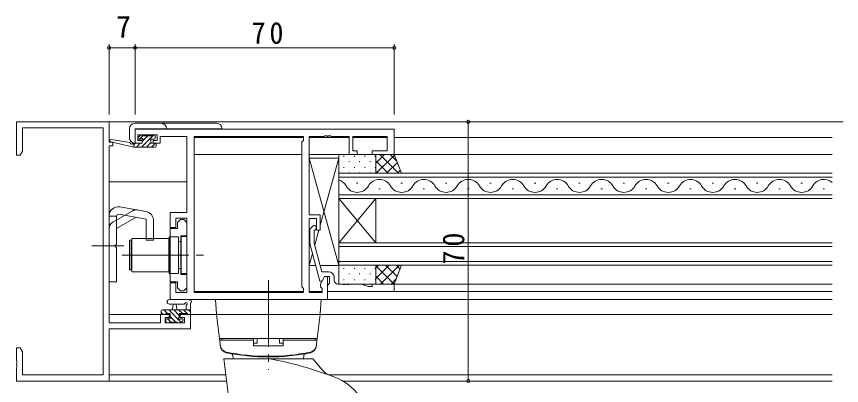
# Model space of a CAD drawing. Units: millimetres, scale not verified. Extents: x -594 to 199, y -420 to 144.
# Drawn here: x -358.4 to -135.7, y -289.2 to -189.6 of the extents above; entities that cross this region are included whole.
import ezdxf
from ezdxf.enums import TextEntityAlignment as Align

# ---------------------------------------------------------------- set-up
doc = ezdxf.new("R2010")
doc.units = ezdxf.units.MM
doc.header["$LTSCALE"] = 2
doc.linetypes.add('CHAIN2', pattern=[12, 9, -1, 1, -1])
doc.linetypes.add('DASHED3', pattern=[4, 3, -1])
for name, color, linetype, lineweight in [('0-3_YKK_11', 7, 'Continuous', 9), ('0-4_YKK_12', 2, 'Continuous', 9), ('0-5_YKK_13', 4, 'Continuous', 9), ('0-7_YKK_D', 6, 'Continuous', 9)]:
    doc.layers.add(name, color=color, linetype=linetype, lineweight=lineweight)
doc.styles.add('ＭＳ ゴシック', font='')
doc.styles.get('ＭＳ ゴシック').set_extended_font_data('MS Gothic')

msp = doc.modelspace()

# ---------------------------------------------------------------- linework, layer by layer
at = {"layer": '0-3_YKK_11'}
for p, q in [((-358.42, -218.016), (-333.42, -218.016)), ((-358.42, -227.016), (-358.42, -218.016)), ((-333.42, -218.016), (-333.42, -223.516)), ((-356.79, -219.646), (-356.79, -225.924)), ((-335.05, -219.646), (-356.79, -219.646)), ((-335.05, -286.386), (-335.05, -219.646)), ((-326.42, -223.816), (-326.42, -220.016)), ((-326.42, -220.016), (-256.42, -220.016)), ((-256.42, -220.016), (-256.42, -226.816)), ((-325.62, -221.516), (-325.62, -223.016)), ((-320.42, -221.516), (-325.62, -221.516)), ((-320.42, -223.016), (-320.42, -221.516)), ((-319.62, -221.946), (-319.62, -222.746)), ((-312.42, -221.946), (-319.62, -221.946)), ((-319.62, -222.746), (-319.62, -223.816)), ((-312.42, -242.516), (-312.42, -221.946)), ((-310.49, -221.946), (-280.92, -221.946)), ((-310.49, -264.086), (-310.49, -221.946)), ((-310.49, -264.086), (-310.49, -221.946)), ((-280.92, -221.946), (-280.92, -223.016)), ((-279.42, -221.946), (-279.42, -243.116)), ((-275.379, -221.946), (-279.42, -221.946)), ((-275.195, -221.826), (-275.379, -221.946)), ((-274.645, -221.826), (-275.195, -221.826)), ((-274.462, -221.946), (-274.645, -221.826)), ((-274.379, -221.946), (-274.462, -221.946)), ((-274.195, -221.826), (-274.379, -221.946)), ((-273.645, -221.826), (-274.195, -221.826)), ((-273.462, -221.946), (-273.645, -221.826)), ((-268.62, -221.946), (-273.462, -221.946)), ((-268.62, -226.816), (-268.62, -221.946)), ((-267.62, -221.946), (-267.62, -225.816)), ((-258.35, -221.946), (-267.62, -221.946)), ((-258.35, -225.816), (-258.35, -221.946)), ((-333.42, -223.516), (-332.42, -223.516)), ((-333.42, -224.516), (-333.42, -272.286)), ((-332.42, -224.516), (-333.42, -224.516)), ((-332.42, -223.516), (-332.42, -224.516)), ((-324.52, -223.816), (-326.42, -223.816)), ((-325.62, -223.016), (-324.52, -223.016)), ((-324.52, -223.016), (-324.52, -223.816)), ((-321.52, -223.016), (-320.42, -223.016)), ((-321.52, -223.816), (-321.52, -223.016)), ((-319.62, -223.816), (-321.52, -223.816)), ((-280.92, -223.016), (-281.35, -223.446)), ((-281.35, -223.446), (-281.35, -262.586)), ((-357.42, -227.016), (-358.42, -227.016)), ((-356.79, -225.924), (-357.42, -227.016)), ((-266.42, -226.816), (-268.62, -226.816)), ((-267.62, -225.816), (-266.42, -225.816)), ((-266.42, -225.816), (-266.42, -226.816)), ((-262.42, -225.816), (-258.35, -225.816)), ((-262.42, -226.816), (-262.42, -225.816)), ((-256.42, -226.816), (-262.42, -226.816)), ((-316.92, -242.516), (-312.42, -242.516)), ((-316.92, -246.516), (-316.92, -242.516)), ((-315.42, -244.016), (-315.42, -246.516)), ((-312.42, -244.016), (-315.42, -244.016)), ((-314.12, -244.415), (-314.92, -245.215)), ((-313.22, -244.415), (-314.12, -244.415)), ((-312.42, -245.215), (-313.22, -244.415)), ((-312.42, -264.086), (-312.42, -244.016)), ((-279.42, -243.116), (-276.42, -243.116)), ((-279.42, -244.116), (-279.42, -264.086)), ((-277.42, -244.116), (-279.42, -244.116)), ((-277.42, -247.316), (-277.42, -244.116)), ((-276.42, -243.116), (-276.42, -247.316)), ((-315.42, -246.516), (-316.92, -246.516)), ((-314.92, -246.84), (-316.92, -246.84)), ((-316.92, -246.84), (-316.92, -261.19)), ((-314.92, -245.215), (-314.92, -246.84)), ((-312.42, -248.815), (-312.42, -245.215)), ((-278.445, -246.191), (-279.22, -246.967)), ((-279.22, -246.967), (-279.22, -250.912)), ((-278.02, -247.464), (-277.596, -247.04)), ((-314.02, -248.815), (-312.42, -248.815)), ((-314.02, -253.557), (-314.02, -248.815)), ((-278.02, -250.754), (-278.02, -247.464)), ((-276.42, -247.316), (-277.42, -247.316)), ((-279.22, -250.912), (-276.513, -261.016)), ((-275.941, -258.516), (-278.02, -250.754)), ((-314.14, -253.74), (-314.02, -253.557)), ((-314.14, -254.29), (-314.14, -253.74)), ((-314.02, -254.473), (-314.14, -254.29)), ((-314.02, -259.215), (-314.02, -254.473)), ((-312.42, -259.215), (-314.02, -259.215)), ((-312.42, -262.815), (-312.42, -259.215)), ((-276.35, -261.773), (-275.22, -259.816)), ((-274.12, -258.516), (-275.941, -258.516)), ((-275.913, -261.016), (-275.22, -259.816)), ((-275.22, -259.816), (-274.42, -259.816)), ((-275.22, -259.816), (-273.92, -259.816)), ((-274.42, -259.816), (-274.42, -266.016)), ((-273.92, -259.816), (-273.92, -261.616)), ((-272.62, -260.816), (-272.62, -260.016)), ((-316.92, -261.19), (-314.92, -261.19)), ((-316.92, -261.516), (-315.42, -261.516)), ((-316.92, -266.016), (-316.92, -261.516)), ((-315.42, -261.516), (-315.42, -264.086)), ((-314.92, -261.19), (-314.92, -262.815)), ((-314.92, -262.815), (-314.12, -263.615)), ((-313.22, -263.615), (-312.42, -262.815)), ((-281.35, -262.586), (-280.92, -263.016)), ((-276.513, -261.016), (-275.913, -261.016)), ((-276.35, -262.586), (-276.35, -261.773)), ((-275.92, -263.016), (-276.35, -262.586)), ((-274.12, -261.816), (-274.42, -262.116)), ((-274.42, -262.116), (-274.42, -263.816)), ((-273.92, -261.616), (-274.12, -261.816)), ((-270.379, -261.816), (-271.62, -261.816)), ((-270.195, -261.936), (-270.379, -261.816)), ((-269.645, -261.936), (-270.195, -261.936)), ((-269.462, -261.816), (-269.645, -261.936)), ((-269.379, -261.816), (-269.462, -261.816)), ((-269.195, -261.936), (-269.379, -261.816)), ((-268.645, -261.936), (-269.195, -261.936)), ((-268.462, -261.816), (-268.645, -261.936)), ((-265.344, -261.816), (-268.462, -261.816)), ((-263.42, -262.516), (-265.344, -261.816)), ((-262.42, -262.516), (-263.42, -262.516)), ((-262.42, -261.816), (-262.42, -262.516)), ((-256.42, -261.816), (-262.42, -261.816)), ((-256.42, -263.816), (-256.42, -261.816)), ((-315.42, -264.086), (-312.42, -264.086)), ((-314.12, -263.615), (-313.22, -263.615)), ((-280.92, -264.086), (-310.49, -264.086)), ((-280.92, -263.016), (-280.92, -264.086)), ((-279.42, -264.086), (-275.92, -264.086)), ((-275.92, -264.086), (-275.92, -263.016)), ((-274.42, -263.816), (-256.42, -263.816)), ((-274.42, -266.016), (-316.92, -266.016)), ((-319.52, -270.016), (-317.22, -270.016)), ((-319.52, -272.286), (-319.52, -270.016)), ((-318.32, -270.816), (-318.32, -272.286)), ((-317.22, -270.816), (-318.32, -270.816)), ((-317.22, -270.016), (-317.22, -270.816)), ((-314.22, -270.016), (-311.42, -270.016)), ((-314.22, -270.816), (-314.22, -270.016)), ((-313.05, -270.816), (-314.22, -270.816)), ((-313.05, -272.286), (-313.05, -270.816)), ((-311.42, -270.016), (-311.42, -273.916)), ((-333.42, -272.286), (-319.52, -272.286)), ((-333.42, -273.916), (-333.42, -288.016)), ((-311.42, -273.916), (-333.42, -273.916)), ((-318.32, -272.286), (-313.05, -272.286)), ((-358.42, -279.016), (-357.42, -279.016)), ((-358.42, -282.557), (-358.42, -279.016)), ((-357.42, -279.016), (-356.79, -280.107)), ((-356.79, -280.107), (-356.79, -286.386)), ((-358.3, -282.741), (-358.42, -282.557)), ((-358.3, -283.291), (-358.3, -282.741)), ((-358.42, -283.474), (-358.3, -283.291)), ((-358.42, -283.557), (-358.42, -283.474)), ((-358.3, -283.741), (-358.42, -283.557)), ((-358.42, -284.474), (-358.3, -284.291)), ((-358.42, -288.016), (-358.42, -284.474)), ((-358.3, -284.291), (-358.3, -283.741)), ((-356.79, -286.386), (-335.05, -286.386)), ((-333.42, -288.016), (-358.42, -288.016))]:
    msp.add_line(p, q, dxfattribs=at)
for centre, radius, start, end in [((-278.02, -246.616), 0.6, 314.99998, 135), ((-274.12, -260.016), 1.5, 0, 89.99998), ((-271.62, -260.816), 1, 180, 269.99998)]:
    msp.add_arc(centre, radius, start, end, dxfattribs=at)
at = {"layer": '0-4_YKK_12'}
for p, q in [((-138.216, -218.016), (-333.72, -218.016)), ((-135.216, -218.016), (-138.216, -218.016)), ((-310.49, -222.216), (-310.49, -263.786)), ((-280.922, -222.216), (-310.49, -222.216)), ((-268.622, -222.216), (-279.419, -222.216)), ((-258.352, -222.216), (-267.619, -222.216)), ((-138.216, -222.216), (-256.42, -222.216)), ((-332.92, -223.516), (-332.92, -223.423)), ((-281.35, -226.816), (-310.49, -226.816)), ((-138.216, -226.816), (-279.42, -226.816)), ((-138.216, -231.916), (-271.42, -231.916)), ((-271.42, -231.916), (-271.42, -238.716)), ((-271.42, -232.916), (-138.216, -232.916)), ((-312.42, -234.216), (-333.42, -234.216)), ((-266.22, -234.556), (-266.62, -234.556)), ((-260.22, -236.076), (-260.62, -236.076)), ((-254.22, -234.556), (-254.62, -234.556)), ((-248.22, -236.076), (-248.62, -236.076)), ((-242.22, -234.556), (-242.62, -234.556)), ((-236.22, -236.076), (-236.62, -236.076)), ((-230.22, -234.556), (-230.62, -234.556)), ((-224.22, -236.076), (-224.62, -236.076)), ((-218.22, -234.556), (-218.62, -234.556)), ((-212.22, -236.076), (-212.62, -236.076)), ((-206.22, -234.556), (-206.62, -234.556)), ((-200.22, -236.076), (-200.62, -236.076)), ((-194.22, -234.556), (-194.62, -234.556)), ((-188.22, -236.076), (-188.62, -236.076)), ((-182.22, -234.556), (-182.62, -234.556)), ((-176.22, -236.076), (-176.62, -236.076)), ((-170.22, -234.556), (-170.62, -234.556)), ((-164.22, -236.076), (-164.62, -236.076)), ((-158.22, -234.556), (-158.62, -234.556)), ((-152.22, -236.076), (-152.62, -236.076)), ((-146.22, -234.556), (-146.62, -234.556)), ((-140.22, -236.076), (-140.62, -236.076)), ((-138.216, -237.716), (-271.42, -237.716)), ((-271.42, -238.716), (-138.216, -238.716)), ((-271.42, -250.716), (-261.42, -238.716)), ((-271.42, -238.716), (-261.42, -250.716)), ((-271.42, -238.716), (-271.42, -250.716)), ((-261.42, -238.716), (-261.42, -250.716)), ((-138.216, -250.716), (-271.42, -250.716)), ((-271.42, -250.716), (-271.42, -256.716)), ((-271.42, -251.716), (-138.216, -251.716)), ((-138.216, -255.716), (-271.42, -255.716)), ((-271.42, -256.716), (-138.216, -256.716)), ((-138.216, -261.816), (-256.42, -261.816)), ((-280.922, -263.816), (-310.49, -263.816)), ((-275.922, -263.816), (-279.419, -263.816)), ((-138.216, -263.816), (-274.42, -263.816)), ((-138.216, -266.016), (-310.49, -266.016)), ((-316.92, -270.016), (-333.42, -270.016)), ((-304.42, -270.016), (-314.52, -270.016)), ((-138.216, -270.016), (-276.42, -270.016)), ((-301.884, -286.386), (-333.42, -286.386)), ((-138.216, -286.386), (-274.038, -286.386)), ((-301.684, -288.016), (-333.72, -288.016)), ((-138.216, -288.016), (-270.35, -288.016))]:
    msp.add_line(p, q, dxfattribs=at)
for centre, start, end in [((-272.42, -236.992), 29.20253, 73.08415), ((-260.42, -236.992), 29.20253, 150.79745), ((-248.42, -236.992), 29.20253, 150.79745), ((-236.42, -236.992), 29.20253, 150.79745), ((-224.42, -236.992), 29.20253, 150.79745), ((-212.42, -236.992), 29.20253, 150.79745), ((-200.42, -236.992), 29.20253, 150.79745), ((-188.42, -236.992), 29.20253, 150.79745), ((-176.42, -236.992), 29.20253, 150.79745), ((-164.42, -236.992), 29.20253, 150.79745), ((-152.42, -236.992), 29.20253, 150.79745), ((-140.42, -236.992), 50.10884, 150.79745), ((-266.42, -233.639), 209.20253, 330.79745), ((-254.42, -233.639), 209.20253, 330.79745), ((-242.42, -233.639), 209.20253, 330.79745), ((-230.42, -233.639), 209.20253, 330.79745), ((-218.42, -233.639), 209.20253, 330.79745), ((-206.42, -233.639), 209.20253, 330.79745), ((-194.42, -233.639), 209.20253, 330.79745), ((-182.42, -233.639), 209.20253, 330.79745), ((-170.42, -233.639), 209.20253, 330.79745), ((-158.42, -233.639), 209.20253, 330.79745), ((-146.42, -233.639), 209.20253, 330.79745)]:
    msp.add_arc(centre, 3.437, start, end, dxfattribs=at)
at = {"layer": '0-5_YKK_13'}
for p, q in [((-327.922, -219.895), (-327.922, -222.295)), ((-304.422, -218.396), (-326.422, -218.396)), ((-326.422, -219.895), (-302.922, -219.895)), ((-326.422, -223.796), (-326.422, -219.895)), ((-325.034, -221.703), (-325.534, -222.203)), ((-325.322, -222.715), (-324.983, -222.715)), ((-325.244, -222.715), (-324.155, -221.627)), ((-324.222, -221.616), (-324.822, -221.616)), ((-324.65, -224.816), (-321.45, -221.616)), ((-324.522, -223.341), (-322.997, -221.816)), ((-322.022, -221.816), (-324.022, -221.816)), ((-322.122, -222.715), (-321.322, -222.715)), ((-322.122, -223.816), (-322.122, -222.715)), ((-321.322, -221.616), (-321.822, -221.616)), ((-321.143, -222.656), (-321.082, -222.594)), ((-321.022, -222.415), (-321.022, -221.915)), ((-326.72, -224.816), (-332.986, -223.408)), ((-327.833, -223.635), (-332.872, -222.819)), ((-326.72, -223.816), (-326.807, -223.801)), ((-326.72, -224.192), (-326.344, -223.816)), ((-326.72, -224.816), (-326.72, -223.816)), ((-324.522, -223.816), (-326.72, -223.816)), ((-321.022, -224.816), (-326.72, -224.816)), ((-325.997, -224.816), (-324.997, -223.816)), ((-324.522, -223.176), (-324.522, -223.816)), ((-323.303, -224.816), (-322.122, -223.635)), ((-321.022, -223.816), (-322.122, -223.816)), ((-321.956, -224.816), (-320.962, -223.822)), ((-320.722, -224.516), (-320.722, -224.115)), ((-271.42, -226.816), (-261.42, -226.816)), ((-271.42, -231.916), (-271.42, -226.816)), ((-261.42, -226.816), (-261.42, -231.916)), ((-256.42, -226.816), (-261.42, -226.816)), ((-261.42, -226.816), (-261.42, -231.916)), ((-259.033, -226.816), (-261.42, -229.204)), ((-256.359, -226.971), (-261.304, -231.916)), ((-255.257, -231.916), (-260.357, -226.816)), ((-255.705, -228.64), (-257.529, -226.816)), ((-254.42, -231.916), (-256.42, -226.816)), ((-279.42, -227.816), (-271.42, -227.816)), ((-279.42, -242.816), (-279.42, -227.816)), ((-279.42, -227.816), (-271.42, -256.816)), ((-276.42, -245.941), (-271.42, -227.816)), ((-271.42, -227.816), (-271.42, -256.816)), ((-270.03, -227.237), (-270.03, -227.437)), ((-268.615, -228.652), (-268.615, -228.852)), ((-267.2, -227.237), (-267.2, -227.437)), ((-265.785, -228.652), (-265.785, -228.852)), ((-264.37, -227.237), (-264.37, -227.437)), ((-262.955, -228.652), (-262.955, -228.852)), ((-261.54, -227.237), (-261.54, -227.437)), ((-258.086, -231.916), (-261.42, -228.582)), ((-255.563, -229.003), (-258.476, -231.916)), ((-270.03, -230.267), (-270.03, -230.467)), ((-267.2, -230.267), (-267.2, -230.467)), ((-264.37, -230.267), (-264.37, -230.467)), ((-261.54, -230.267), (-261.54, -230.467)), ((-260.914, -231.916), (-261.42, -231.41)), ((-254.766, -231.035), (-255.648, -231.916)), ((-261.42, -231.916), (-271.42, -231.916)), ((-268.615, -231.682), (-268.615, -231.882)), ((-265.785, -231.682), (-265.785, -231.882)), ((-262.955, -231.682), (-262.955, -231.882)), ((-261.42, -231.916), (-254.42, -231.916)), ((-323.486, -242.223), (-330.486, -240.989)), ((-333.42, -261.266), (-333.42, -243.451)), ((-331.42, -243.516), (-333.42, -243.516)), ((-331.42, -243.451), (-331.42, -251.016)), ((-331.42, -246.855), (-326.113, -243.791)), ((-323.42, -244.266), (-330.833, -242.958)), ((-323.42, -244.266), (-323.42, -250.016)), ((-321.42, -244.685), (-321.42, -250.016)), ((-279.42, -256.816), (-279.42, -244.416)), ((-317.22, -249.065), (-314.72, -249.065)), ((-317.22, -258.965), (-317.22, -249.065)), ((-314.72, -249.065), (-314.72, -258.965)), ((-313.92, -249.015), (-313.92, -259.015)), ((-313.92, -249.015), (-312.42, -249.015)), ((-312.42, -249.015), (-312.42, -259.015)), ((-277.886, -251.255), (-276.8, -247.316)), ((-331.82, -251.416), (-331.42, -251.016)), ((-331.82, -251.416), (-331.82, -251.616)), ((-331.82, -251.616), (-331.42, -252.016)), ((-327.42, -250.015), (-327.92, -250.015)), ((-327.92, -258.015), (-327.92, -250.015)), ((-327.42, -258.015), (-327.42, -250.015)), ((-327.32, -249.515), (-327.32, -258.515)), ((-327.32, -249.515), (-317.32, -249.515)), ((-321.42, -250.016), (-323.42, -250.016)), ((-317.32, -249.515), (-317.32, -258.515)), ((-317.32, -251.015), (-317.22, -251.015)), ((-317.22, -257.015), (-317.22, -251.015)), ((-314.72, -250.415), (-314.42, -250.415)), ((-314.72, -257.615), (-314.72, -250.415)), ((-331.42, -252.016), (-331.42, -261.266)), ((-279.42, -256.816), (-278.516, -253.539)), ((-327.92, -258.015), (-327.42, -258.015)), ((-317.32, -257.015), (-317.22, -257.015)), ((-314.72, -257.615), (-314.42, -257.615)), ((-277.638, -256.816), (-279.42, -256.816)), ((-271.42, -256.816), (-276.396, -256.816)), ((-271.42, -256.716), (-271.42, -261.816)), ((-261.42, -256.716), (-271.42, -256.716)), ((-270.03, -257.537), (-270.03, -257.737)), ((-267.2, -257.537), (-267.2, -257.737)), ((-264.37, -257.537), (-264.37, -257.737)), ((-261.54, -257.537), (-261.54, -257.737)), ((-261.42, -261.816), (-261.42, -256.716)), ((-261.42, -256.716), (-254.42, -256.716)), ((-261.42, -261.816), (-261.42, -256.716)), ((-260.649, -256.716), (-261.42, -257.488)), ((-257.82, -256.716), (-261.42, -260.316)), ((-256.47, -261.816), (-261.42, -256.866)), ((-254.992, -256.716), (-260.092, -261.816)), ((-255.637, -259.82), (-258.741, -256.716)), ((-254.42, -256.716), (-256.42, -261.816)), ((-254.841, -257.788), (-255.913, -256.716)), ((-317.32, -258.515), (-327.32, -258.515)), ((-314.72, -258.965), (-317.22, -258.965)), ((-312.42, -259.015), (-313.92, -259.015)), ((-270.03, -260.567), (-270.03, -260.767)), ((-268.615, -258.952), (-268.615, -259.152)), ((-267.2, -260.567), (-267.2, -260.767)), ((-265.785, -258.952), (-265.785, -259.152)), ((-264.37, -260.567), (-264.37, -260.767)), ((-262.955, -258.952), (-262.955, -259.152)), ((-261.54, -260.567), (-261.54, -260.767)), ((-259.298, -261.816), (-261.42, -259.694)), ((-255.876, -260.429), (-257.263, -261.816)), ((-331.42, -261.266), (-333.42, -261.266)), ((-271.42, -261.816), (-261.42, -261.816)), ((-256.42, -261.816), (-261.42, -261.816)), ((-317.148, -266.016), (-311.986, -266.016)), ((-317.148, -267.216), (-313.187, -267.218)), ((-311.42, -269.716), (-311.42, -267.035)), ((-304.665, -266.016), (-304.432, -269.828)), ((-319.32, -269.116), (-319.32, -269.716)), ((-318.822, -270.016), (-319.32, -269.517)), ((-311.42, -268.816), (-319.02, -268.816)), ((-317.675, -269.816), (-318.675, -268.816)), ((-313.962, -272.182), (-317.328, -268.816)), ((-316.32, -268.816), (-316.218, -267.671)), ((-314.52, -270.276), (-315.981, -268.816)), ((-315.12, -268.816), (-315.222, -267.671)), ((-313.634, -269.816), (-314.634, -268.816)), ((-312.087, -270.016), (-313.287, -268.816)), ((-312.62, -267.635), (-312.62, -268.816)), ((-311.42, -269.335), (-311.94, -268.816)), ((-319.02, -270.016), (-318.42, -270.016)), ((-318.22, -269.816), (-316.92, -269.816)), ((-318.12, -271.516), (-318.12, -272.016)), ((-316.92, -271.216), (-317.82, -271.216)), ((-316.722, -272.116), (-317.622, -271.216)), ((-316.92, -269.816), (-316.92, -271.216)), ((-315.375, -272.116), (-316.92, -270.57)), ((-314.52, -269.816), (-312.52, -269.816)), ((-314.52, -270.755), (-314.52, -269.816)), ((-313.72, -271.216), (-314.059, -271.216)), ((-314.008, -272.228), (-313.508, -271.728)), ((-312.32, -270.016), (-311.72, -270.016)), ((-303.357, -278.674), (-304.42, -270.016)), ((-276.608, -270.016), (-304.232, -270.016)), ((-317.874, -272.311), (-318.115, -272.069)), ((-317.82, -272.316), (-317.32, -272.316)), ((-317.12, -272.116), (-315.02, -272.116)), ((-314.82, -272.316), (-314.22, -272.316)), ((-277.218, -276.516), (-303.622, -276.516)), ((-303.52, -277.016), (-303.396, -278.432)), ((-303.52, -277.016), (-294.42, -277.016)), ((-303.02, -276.516), (-303.02, -277.016)), ((-303.02, -276.516), (-294.42, -276.516)), ((-294.42, -278.516), (-294.42, -276.516)), ((-294.42, -277.783), (-293.42, -277.783)), ((-293.42, -276.516), (-293.42, -277.783)), ((-287.42, -276.516), (-287.42, -277.783)), ((-286.42, -277.783), (-287.42, -277.783)), ((-277.82, -276.516), (-286.42, -276.516)), ((-286.42, -278.516), (-286.42, -276.516)), ((-277.32, -277.016), (-286.42, -277.016)), ((-277.82, -276.516), (-277.82, -277.016)), ((-277.32, -277.016), (-277.444, -278.432)), ((-286.42, -278.516), (-294.42, -278.516)), ((-278.42, -282.016), (-302.42, -282.016)), ((-300.121, -300.742), (-302.42, -282.016)), ((-299.955, -282.016), (-299.971, -281.134)), ((-280.885, -282.016), (-280.87, -281.134)), ((-275.921, -284.994), (-278.42, -282.016))]:
    msp.add_line(p, q, dxfattribs=at)
at = {"layer": '0-5_YKK_13', "linetype": 'DASHED3'}
for p, q in [((-332.42, -245.123), (-327.113, -242.059)), ((-327.42, -251.015), (-327.32, -251.015)), ((-327.42, -257.015), (-327.32, -257.015))]:
    msp.add_line(p, q, dxfattribs=at)
at = {"layer": '0-5_YKK_13', "linetype": 'CHAIN2'}
for p, q in [((-329.42, -251.516), (-338.05, -251.516)), ((-329.92, -254.015), (-307.49, -254.015)), ((-290.42, -260.816), (-290.42, -285.016))]:
    msp.add_line(p, q, dxfattribs=at)
at = {"layer": '0-5_YKK_13'}
for points in [[(-276.409, -269.828), (-276.176, -266.016), (-304.665, -266.016)], [(-277.483, -278.674), (-276.42, -270.016), (-304.42, -270.016)]]:
    msp.add_lwpolyline(points, dxfattribs=at)
for centre, radius, start, end in [((-326.422, -219.895), 1.5, 90, 180), ((-319.422, -219.895), 1.5, 0, 90), ((-304.422, -219.895), 1.5, 0, 90), ((-326.422, -222.295), 1.5, 180, 270), ((-325.322, -222.415), 0.3, 135, 270), ((-324.822, -221.915), 0.3, 90, 135), ((-324.983, -222.415), 0.3, 270, 326.94426), ((-324.522, -222.715), 0.25, 303.05573, 146.94426), ((-324.222, -221.816), 0.2, 0, 90), ((-321.822, -221.816), 0.2, 90, 180), ((-321.322, -221.915), 0.3, 0, 90), ((-321.322, -222.415), 0.3, 270, 0), ((-332.92, -223.116), 0.3, 80.80246, 257.34137), ((-327.881, -223.931), 0.3, 20.80246, 80.80246), ((-327.32, -223.718), 0.3, 200.80246, 320.80246), ((-326.855, -224.098), 0.3, 80.80246, 140.80246), ((-324.222, -223.176), 0.3, 123.05573, 180), ((-321.022, -224.115), 0.3, 0, 90), ((-321.022, -224.516), 0.3, 270, 0), ((-330.92, -243.451), 2.5, 80, 180), ((-323.92, -244.685), 2.5, 0, 80), ((-330.92, -243.487), 0.5, 80, 180), ((-314.42, -249.915), 0.5, 270, 0), ((-314.42, -258.115), 0.5, 0, 90), ((-317.148, -266.616), 0.6, 89.95976, 269.95976), ((-315.72, -267.716), 0.5, 5.09206, 174.90793), ((-313.187, -266.918), 0.3, 269.95976, 340.81024), ((-312.62, -267.116), 0.3, 300, 160.81024), ((-311.986, -266.316), 0.3, 40.52878, 90), ((-311.53, -265.926), 0.3, 220.52878, 280.52878), ((-311.42, -266.516), 0.3, 300, 100.52878), ((-311.12, -267.035), 0.3, 119.99998, 180), ((-319.02, -269.116), 0.3, 90, 180), ((-312.32, -267.635), 0.3, 119.99998, 180), ((-319.02, -269.716), 0.3, 180, 270), ((-318.42, -269.816), 0.2, 270, 0), ((-317.82, -271.516), 0.3, 90, 180), ((-314.52, -271.216), 0.25, 123.05573, 326.94426), ((-314.82, -270.755), 0.3, 303.05573, 0), ((-314.059, -271.516), 0.3, 90, 146.94426), ((-313.72, -271.516), 0.3, 314.99998, 90), ((-312.32, -269.816), 0.2, 180, 270), ((-311.72, -269.716), 0.3, 270, 0), ((-304.232, -269.816), 0.2, 183.5, 270), ((-276.608, -269.816), 0.2, 270, 356.49998), ((-317.82, -272.016), 0.3, 180, 270), ((-317.32, -272.116), 0.2, 270, 0), ((-314.82, -272.116), 0.2, 180, 270), ((-314.22, -272.016), 0.3, 270, 314.99998), ((-301.404, -278.258), 2, 185, 258.64775), ((-279.437, -278.258), 2, 281.35223, 355), ((-301.394, -278.252), 2, 187, 258.65825), ((-301.372, -278.43), 2, 187, 258.68115), ((-290.42, -223.549), 57.8, 258.64775, 281.35223), ((-290.42, -223.542), 57.8, 258.65883, 281.34174), ((-290.42, -223.716), 57.8, 258.68115, 281.31883), ((-300.471, -281.143), 0.5, 1, 80.0733), ((-280.37, -281.143), 0.5, 99.92668, 179), ((-279.468, -278.43), 2, 281.31883, 353), ((-279.447, -278.252), 2, 281.34174, 353), ((-307.12, -376.516), 96.004, 68.89944, 79.84413), ((-272.091, -281.78), 5, 220, 249.70749), ((-277.958, -300.943), 15, 35.67719, 68.89944)]:
    msp.add_arc(centre, radius, start, end, dxfattribs=at)
at = {"layer": '0-5_YKK_13', "linetype": 'DASHED3'}
for centre, start, end in [((-326.113, -243.791), 80, 119.99998), ((-331.42, -246.855), 119.99998, 180)]:
    msp.add_arc(centre, 2, start, end, dxfattribs=at)
at = {"layer": '0-7_YKK_D'}
for p, q in [((-333.42, -216.016), (-333.42, -197.016)), ((-326.42, -198.016), (-333.42, -198.016)), ((-326.42, -216.016), (-326.42, -197.016)), ((-326.42, -216.016), (-326.42, -197.016)), ((-256.42, -198.016), (-326.42, -198.016)), ((-256.42, -216.016), (-256.42, -197.016)), ((-254.42, -218.016), (-235.42, -218.016)), ((-236.42, -218.016), (-236.42, -288.016)), ((-254.42, -288.016), (-235.42, -288.016))]:
    msp.add_line(p, q, dxfattribs=at)
for centre in [(-333.42, -198.016), (-326.42, -198.016), (-326.42, -198.016), (-256.42, -198.016), (-236.42, -218.016), (-236.42, -288.016)]:
    msp.add_circle(centre, 0.425, dxfattribs=at)

# ---------------------------------------------------------------- texts
at = {"layer": '0-7_YKK_D', "color": 7, "style": 'ＭＳ ゴシック'}
msp.add_text('7', height=5.865, dxfattribs=at).set_placement((-331.52, -197.016), align=Align.BOTTOM_LEFT)
at = {"layer": '0-7_YKK_D', "color": 7, "insert": (-294.94, -197.016), "char_height": 5.865, "attachment_point": 7, "style": 'ＭＳ ゴシック'}
msp.add_mtext('\\T1.27;\\W0.95;70', dxfattribs=at)
at = {"layer": '0-7_YKK_D', "color": 7, "insert": (-237.42, -256.536), "char_height": 5.865, "attachment_point": 7, "rotation": 90, "style": 'ＭＳ ゴシック'}
msp.add_mtext('\\T1.27;\\W0.95;70', dxfattribs=at)

doc.saveas('drawing.dxf')
